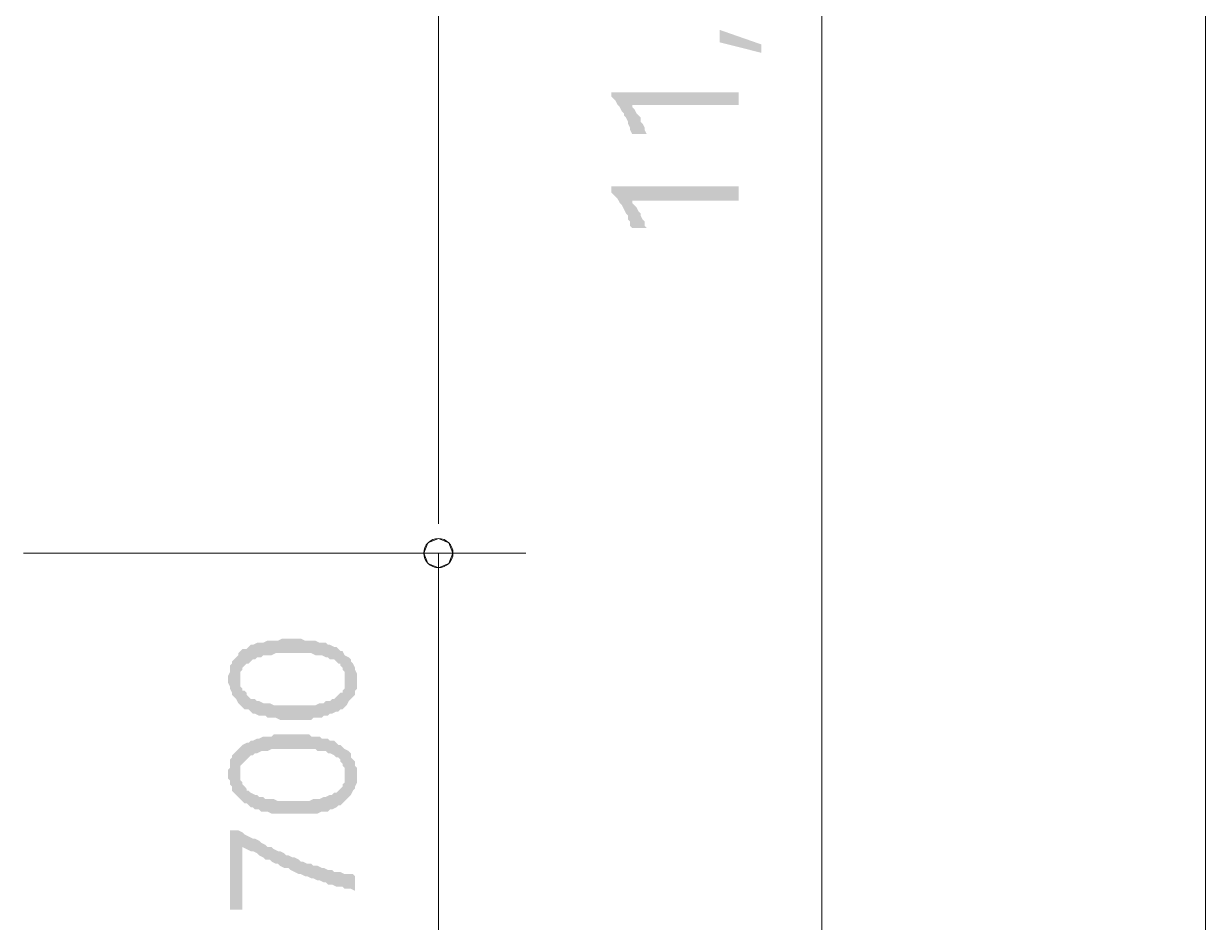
# Model space of a CAD drawing. Header units: millimetres. Extents: x -2246 to 101218, y 0 to 66109.
# Drawn here: x 94768 to 100774, y 26635 to 31202 of the extents above; entities that cross this region are included whole.
import ezdxf

# ---------------------------------------------------------------- set-up
doc = ezdxf.new("R2010")
doc.units = ezdxf.units.MM
doc.layers.add('PDF_솔리드 채우기', color=7, linetype='Continuous')
doc.layers.add('PDF_형상', color=7, linetype='Continuous')

msp = doc.modelspace()

# ---------------------------------------------------------------- hatches: boundary and pattern name
at = {"layer": 'PDF_솔리드 채우기', "transparency": 33554559}
for points in [[(97754.8, 30852), (97754.8, 30830.9), (97765.4, 30820.3), (97776, 30809.7), (97786.5, 30788.5), (97797.1, 30777.9), (97807.7, 30756.7), (97818.3, 30746.1), (97818.3, 30735.5), (97828.9, 30724.9), (97839.5, 30703.8), (97839.5, 30693.2), (97850.1, 30672), (97850.1, 30661.4), (97860.7, 30788.5), (98400.9, 30788.5), (98400.9, 30852)], [(97850.1, 30661.4), (97860.7, 30640.2), (97934.8, 30640.2), (97934.8, 30640.2), (97924.2, 30661.4), (97924.2, 30672), (97913.6, 30693.2), (97903.1, 30703.8), (97903.1, 30724.9), (97892.5, 30735.5), (97881.9, 30746.1), (97871.3, 30767.3), (97860.7, 30777.9), (97860.7, 30788.5)], [(97754.8, 30375.4), (97754.8, 30343.6), (97765.4, 30333), (97776, 30322.4), (97786.5, 30311.8), (97797.1, 30290.7), (97807.7, 30280.1), (97818.3, 30258.9), (97818.3, 30258.9), (97828.9, 30237.7), (97839.5, 30227.1), (97839.5, 30205.9), (97850.1, 30195.3), (97850.1, 30174.1), (97860.7, 30301.3), (98400.9, 30301.3), (98400.9, 30375.4)], [(97850.1, 30174.1), (97860.7, 30163.6), (97934.8, 30163.6), (97934.8, 30163.6), (97924.2, 30174.1), (97924.2, 30195.3), (97913.6, 30205.9), (97903.1, 30227.1), (97903.1, 30237.7), (97892.5, 30248.3), (97881.9, 30269.5), (97871.3, 30280.1), (97860.7, 30290.7), (97860.7, 30301.3)], [(95805.8, 27875.7), (95805.8, 27875.7), (95805.8, 27854.5), (95816.4, 27833.3), (95816.4, 27822.7), (95827, 27801.5), (95827, 27790.9), (95837.6, 27780.3), (95848.2, 27769.7), (95858.8, 27748.6), (95869.4, 27738), (95869.4, 27875.7), (95869.4, 27875.7), (95869.4, 27886.2), (95869.4, 27896.8), (95869.4, 27907.4), (95880, 27918), (95880, 27928.6), (95890.6, 27939.2), (95901.1, 27949.8), (95911.7, 27949.8), (95922.3, 27960.4), (95932.9, 27971), (95943.5, 27971), (95954.1, 27981.6), (95975.3, 27981.6), (95985.9, 27992.2), (96007.1, 27992.2), (96028.2, 27992.2), (96049.4, 28002.8), (96070.6, 28002.8), (96091.8, 28002.8), (96113, 28002.8), (96144.8, 28002.8), (96155.4, 28002.8), (96187.1, 28002.8), (96208.3, 28002.8), (96229.5, 28002.8), (96250.7, 27992.2), (96261.3, 27992.2), (96282.5, 27992.2), (96303.6, 27981.6), (96314.2, 27981.6), (96324.8, 27971), (96346, 27971), (96356.6, 27960.4), (96367.2, 27949.8), (96377.8, 27949.8), (96377.8, 27939.2), (96388.4, 27928.6), (96388.4, 27918), (96399, 27907.4), (96399, 27896.8), (96399, 27886.2), (96399, 27865.1), (96399, 27992.2), (96388.4, 28013.4), (96377.8, 28013.4), (96367.2, 28023.9), (96356.6, 28034.5), (96346, 28034.5), (96324.8, 28045.1), (96314.2, 28045.1), (96303.6, 28055.7), (96282.5, 28055.7), (96271.9, 28055.7), (96250.7, 28066.3), (96229.5, 28066.3), (96218.9, 28066.3), (96197.7, 28066.3), (96176.5, 28076.9), (96155.4, 28076.9), (96134.2, 28076.9), (96134.2, 28076.9), (96113, 28076.9), (96081.2, 28076.9), (96060, 28066.3), (96038.8, 28066.3), (96028.2, 28066.3), (96007.1, 28066.3), (95985.9, 28055.7), (95964.7, 28055.7), (95954.1, 28055.7), (95932.9, 28045.1), (95922.3, 28045.1), (95911.7, 28034.5), (95901.1, 28023.9), (95880, 28023.9), (95869.4, 28013.4), (95858.8, 28002.8), (95858.8, 27992.2), (95848.2, 27981.6), (95837.6, 27971), (95827, 27960.4), (95827, 27949.8), (95816.4, 27939.2), (95816.4, 27928.6), (95816.4, 27918), (95816.4, 27907.4), (95805.8, 27886.2)], [(95805.8, 27875.7), (95805.8, 27875.7), (95805.8, 27854.5), (95816.4, 27833.3), (95816.4, 27822.7), (95827, 27801.5), (95827, 27790.9), (95837.6, 27780.3), (95848.2, 27769.7), (95858.8, 27748.6), (95869.4, 27738), (95869.4, 27875.7), (95869.4, 27875.7), (95869.4, 27886.2), (95869.4, 27896.8), (95869.4, 27907.4), (95880, 27918), (95880, 27928.6), (95890.6, 27939.2), (95901.1, 27949.8), (95911.7, 27949.8), (95922.3, 27960.4), (95932.9, 27971), (95943.5, 27971), (95954.1, 27981.6), (95975.3, 27981.6), (95985.9, 27992.2), (96007.1, 27992.2), (96028.2, 27992.2), (96049.4, 28002.8), (96070.6, 28002.8), (96091.8, 28002.8), (96113, 28002.8), (96144.8, 28002.8), (96155.4, 28002.8), (96187.1, 28002.8), (96208.3, 28002.8), (96229.5, 28002.8), (96250.7, 27992.2), (96261.3, 27992.2), (96282.5, 27992.2), (96303.6, 27981.6), (96314.2, 27981.6), (96324.8, 27971), (96346, 27971), (96356.6, 27960.4), (96367.2, 27949.8), (96377.8, 27949.8), (96377.8, 27939.2), (96388.4, 27928.6), (96388.4, 27918), (96399, 27907.4), (96399, 27896.8), (96399, 27886.2), (96399, 27865.1), (96399, 27992.2), (96388.4, 28013.4), (96377.8, 28013.4), (96367.2, 28023.9), (96356.6, 28034.5), (96346, 28034.5), (96324.8, 28045.1), (96314.2, 28045.1), (96303.6, 28055.7), (96282.5, 28055.7), (96271.9, 28055.7), (96250.7, 28066.3), (96229.5, 28066.3), (96218.9, 28066.3), (96197.7, 28066.3), (96176.5, 28076.9), (96155.4, 28076.9), (96134.2, 28076.9), (96134.2, 28076.9), (96113, 28076.9), (96081.2, 28076.9), (96060, 28066.3), (96038.8, 28066.3), (96028.2, 28066.3), (96007.1, 28066.3), (95985.9, 28055.7), (95964.7, 28055.7), (95954.1, 28055.7), (95932.9, 28045.1), (95922.3, 28045.1), (95911.7, 28034.5), (95901.1, 28023.9), (95880, 28023.9), (95869.4, 28013.4), (95858.8, 28002.8), (95858.8, 27992.2), (95848.2, 27981.6), (95837.6, 27971), (95827, 27960.4), (95827, 27949.8), (95816.4, 27939.2), (95816.4, 27928.6), (95816.4, 27918), (95816.4, 27907.4), (95805.8, 27886.2)], [(95869.4, 27738), (95880, 27727.4), (95890.6, 27716.8), (95901.1, 27716.8), (95911.7, 27716.8), (95922.3, 27706.2), (95932.9, 27695.6), (95943.5, 27695.6), (95964.7, 27685), (95975.3, 27685), (95996.5, 27685), (96007.1, 27674.4), (96028.2, 27674.4), (96049.4, 27674.4), (96070.6, 27663.8), (96081.2, 27663.8), (96102.4, 27663.8), (96123.6, 27663.8), (96144.8, 27663.8), (96165.9, 27663.8), (96187.1, 27663.8), (96208.3, 27663.8), (96229.5, 27663.8), (96240.1, 27674.4), (96261.3, 27674.4), (96282.5, 27674.4), (96293, 27685), (96314.2, 27685), (96324.8, 27695.6), (96335.4, 27695.6), (96356.6, 27706.2), (96367.2, 27706.2), (96377.8, 27716.8), (96388.4, 27716.8), (96399, 27727.4), (96409.6, 27738), (96420.2, 27759.1), (96430.8, 27769.7), (96441.3, 27780.3), (96451.9, 27790.9), (96451.9, 27812.1), (96462.5, 27822.7), (96462.5, 27843.9), (96462.5, 27865.1), (96462.5, 27865.1), (96462.5, 27886.2), (96462.5, 27896.8), (96451.9, 27918), (96451.9, 27928.6), (96441.3, 27949.8), (96430.8, 27960.4), (96430.8, 27971), (96420.2, 27981.6), (96399, 27992.2), (96399, 27865.1), (96399, 27865.1), (96399, 27854.5), (96399, 27833.3), (96399, 27822.7), (96388.4, 27812.1), (96388.4, 27801.5), (96377.8, 27801.5), (96367.2, 27790.9), (96356.6, 27780.3), (96346, 27769.7), (96335.4, 27769.7), (96324.8, 27759.1), (96303.6, 27759.1), (96293, 27748.6), (96271.9, 27748.6), (96250.7, 27738), (96240.1, 27738), (96218.9, 27738), (96197.7, 27738), (96165.9, 27738), (96144.8, 27738), (96123.6, 27738), (96102.4, 27738), (96081.2, 27738), (96060, 27738), (96038.8, 27738), (96017.7, 27748.6), (95996.5, 27748.6), (95985.9, 27748.6), (95964.7, 27759.1), (95954.1, 27759.1), (95943.5, 27769.7), (95922.3, 27769.7), (95911.7, 27780.3), (95901.1, 27790.9), (95901.1, 27801.5), (95890.6, 27812.1), (95880, 27812.1), (95880, 27822.7), (95869.4, 27833.3), (95869.4, 27843.9), (95869.4, 27865.1), (95869.4, 27875.7)], [(95869.4, 27738), (95880, 27727.4), (95890.6, 27716.8), (95901.1, 27716.8), (95911.7, 27716.8), (95922.3, 27706.2), (95932.9, 27695.6), (95943.5, 27695.6), (95964.7, 27685), (95975.3, 27685), (95996.5, 27685), (96007.1, 27674.4), (96028.2, 27674.4), (96049.4, 27674.4), (96070.6, 27663.8), (96081.2, 27663.8), (96102.4, 27663.8), (96123.6, 27663.8), (96144.8, 27663.8), (96165.9, 27663.8), (96187.1, 27663.8), (96208.3, 27663.8), (96229.5, 27663.8), (96240.1, 27674.4), (96261.3, 27674.4), (96282.5, 27674.4), (96293, 27685), (96314.2, 27685), (96324.8, 27695.6), (96335.4, 27695.6), (96356.6, 27706.2), (96367.2, 27706.2), (96377.8, 27716.8), (96388.4, 27716.8), (96399, 27727.4), (96409.6, 27738), (96420.2, 27759.1), (96430.8, 27769.7), (96441.3, 27780.3), (96451.9, 27790.9), (96451.9, 27812.1), (96462.5, 27822.7), (96462.5, 27843.9), (96462.5, 27865.1), (96462.5, 27865.1), (96462.5, 27886.2), (96462.5, 27896.8), (96451.9, 27918), (96451.9, 27928.6), (96441.3, 27949.8), (96430.8, 27960.4), (96430.8, 27971), (96420.2, 27981.6), (96399, 27992.2), (96399, 27865.1), (96399, 27865.1), (96399, 27854.5), (96399, 27833.3), (96399, 27822.7), (96388.4, 27812.1), (96388.4, 27801.5), (96377.8, 27801.5), (96367.2, 27790.9), (96356.6, 27780.3), (96346, 27769.7), (96335.4, 27769.7), (96324.8, 27759.1), (96303.6, 27759.1), (96293, 27748.6), (96271.9, 27748.6), (96250.7, 27738), (96240.1, 27738), (96218.9, 27738), (96197.7, 27738), (96165.9, 27738), (96144.8, 27738), (96123.6, 27738), (96102.4, 27738), (96081.2, 27738), (96060, 27738), (96038.8, 27738), (96017.7, 27748.6), (95996.5, 27748.6), (95985.9, 27748.6), (95964.7, 27759.1), (95954.1, 27759.1), (95943.5, 27769.7), (95922.3, 27769.7), (95911.7, 27780.3), (95901.1, 27790.9), (95901.1, 27801.5), (95890.6, 27812.1), (95880, 27812.1), (95880, 27822.7), (95869.4, 27833.3), (95869.4, 27843.9), (95869.4, 27865.1), (95869.4, 27875.7)], [(95805.8, 27388.4), (95805.8, 27388.4), (95805.8, 27367.2), (95816.4, 27356.6), (95816.4, 27335.5), (95827, 27324.9), (95827, 27303.7), (95837.6, 27293.1), (95848.2, 27282.5), (95858.8, 27271.9), (95869.4, 27261.3), (95869.4, 27388.4), (95869.4, 27388.4), (95869.4, 27399), (95869.4, 27420.2), (95869.4, 27430.8), (95880, 27441.4), (95880, 27441.4), (95890.6, 27452), (95901.1, 27462.6), (95911.7, 27473.2), (95922.3, 27483.7), (95932.9, 27483.7), (95943.5, 27494.3), (95954.1, 27494.3), (95975.3, 27504.9), (95985.9, 27504.9), (96007.1, 27504.9), (96028.2, 27515.5), (96049.4, 27515.5), (96070.6, 27515.5), (96091.8, 27515.5), (96113, 27515.5), (96144.8, 27515.5), (96155.4, 27515.5), (96187.1, 27515.5), (96208.3, 27515.5), (96229.5, 27515.5), (96250.7, 27515.5), (96261.3, 27504.9), (96282.5, 27504.9), (96303.6, 27504.9), (96314.2, 27494.3), (96324.8, 27494.3), (96346, 27483.7), (96356.6, 27473.2), (96367.2, 27473.2), (96377.8, 27462.6), (96377.8, 27452), (96388.4, 27441.4), (96388.4, 27430.8), (96399, 27420.2), (96399, 27409.6), (96399, 27399), (96399, 27388.4), (96399, 27515.5), (96388.4, 27526.1), (96377.8, 27536.7), (96367.2, 27536.7), (96356.6, 27547.3), (96346, 27557.9), (96324.8, 27557.9), (96314.2, 27568.5), (96303.6, 27568.5), (96282.5, 27568.5), (96271.9, 27579.1), (96250.7, 27579.1), (96229.5, 27579.1), (96218.9, 27589.7), (96197.7, 27589.7), (96176.5, 27589.7), (96155.4, 27589.7), (96134.2, 27589.7), (96134.2, 27589.7), (96113, 27589.7), (96081.2, 27589.7), (96060, 27589.7), (96038.8, 27589.7), (96028.2, 27579.1), (96007.1, 27579.1), (95985.9, 27579.1), (95964.7, 27568.5), (95954.1, 27568.5), (95932.9, 27557.9), (95922.3, 27557.9), (95911.7, 27547.3), (95901.1, 27547.3), (95880, 27536.7), (95869.4, 27526.1), (95858.8, 27515.5), (95858.8, 27515.5), (95848.2, 27504.9), (95837.6, 27494.3), (95827, 27483.7), (95827, 27473.2), (95816.4, 27462.6), (95816.4, 27452), (95816.4, 27430.8), (95816.4, 27420.2), (95805.8, 27409.6)], [(95805.8, 27388.4), (95805.8, 27388.4), (95805.8, 27367.2), (95816.4, 27356.6), (95816.4, 27335.5), (95827, 27324.9), (95827, 27303.7), (95837.6, 27293.1), (95848.2, 27282.5), (95858.8, 27271.9), (95869.4, 27261.3), (95869.4, 27388.4), (95869.4, 27388.4), (95869.4, 27399), (95869.4, 27420.2), (95869.4, 27430.8), (95880, 27441.4), (95880, 27441.4), (95890.6, 27452), (95901.1, 27462.6), (95911.7, 27473.2), (95922.3, 27483.7), (95932.9, 27483.7), (95943.5, 27494.3), (95954.1, 27494.3), (95975.3, 27504.9), (95985.9, 27504.9), (96007.1, 27504.9), (96028.2, 27515.5), (96049.4, 27515.5), (96070.6, 27515.5), (96091.8, 27515.5), (96113, 27515.5), (96144.8, 27515.5), (96155.4, 27515.5), (96187.1, 27515.5), (96208.3, 27515.5), (96229.5, 27515.5), (96250.7, 27515.5), (96261.3, 27504.9), (96282.5, 27504.9), (96303.6, 27504.9), (96314.2, 27494.3), (96324.8, 27494.3), (96346, 27483.7), (96356.6, 27473.2), (96367.2, 27473.2), (96377.8, 27462.6), (96377.8, 27452), (96388.4, 27441.4), (96388.4, 27430.8), (96399, 27420.2), (96399, 27409.6), (96399, 27399), (96399, 27388.4), (96399, 27515.5), (96388.4, 27526.1), (96377.8, 27536.7), (96367.2, 27536.7), (96356.6, 27547.3), (96346, 27557.9), (96324.8, 27557.9), (96314.2, 27568.5), (96303.6, 27568.5), (96282.5, 27568.5), (96271.9, 27579.1), (96250.7, 27579.1), (96229.5, 27579.1), (96218.9, 27589.7), (96197.7, 27589.7), (96176.5, 27589.7), (96155.4, 27589.7), (96134.2, 27589.7), (96134.2, 27589.7), (96113, 27589.7), (96081.2, 27589.7), (96060, 27589.7), (96038.8, 27589.7), (96028.2, 27579.1), (96007.1, 27579.1), (95985.9, 27579.1), (95964.7, 27568.5), (95954.1, 27568.5), (95932.9, 27557.9), (95922.3, 27557.9), (95911.7, 27547.3), (95901.1, 27547.3), (95880, 27536.7), (95869.4, 27526.1), (95858.8, 27515.5), (95858.8, 27515.5), (95848.2, 27504.9), (95837.6, 27494.3), (95827, 27483.7), (95827, 27473.2), (95816.4, 27462.6), (95816.4, 27452), (95816.4, 27430.8), (95816.4, 27420.2), (95805.8, 27409.6)], [(95869.4, 27261.3), (95880, 27250.7), (95890.6, 27240.1), (95901.1, 27240.1), (95911.7, 27229.5), (95922.3, 27218.9), (95932.9, 27218.9), (95943.5, 27208.4), (95964.7, 27208.4), (95975.3, 27197.8), (95996.5, 27197.8), (96007.1, 27197.8), (96028.2, 27187.2), (96049.4, 27187.2), (96070.6, 27187.2), (96081.2, 27187.2), (96102.4, 27187.2), (96123.6, 27187.2), (96144.8, 27187.2), (96165.9, 27187.2), (96187.1, 27187.2), (96208.3, 27187.2), (96229.5, 27187.2), (96240.1, 27187.2), (96261.3, 27187.2), (96282.5, 27197.8), (96293, 27197.8), (96314.2, 27197.8), (96324.8, 27208.4), (96335.4, 27208.4), (96356.6, 27218.9), (96367.2, 27229.5), (96377.8, 27229.5), (96388.4, 27240.1), (96399, 27250.7), (96409.6, 27261.3), (96420.2, 27271.9), (96430.8, 27282.5), (96441.3, 27303.7), (96451.9, 27314.3), (96451.9, 27324.9), (96462.5, 27346), (96462.5, 27356.6), (96462.5, 27377.8), (96462.5, 27377.8), (96462.5, 27399), (96462.5, 27420.2), (96451.9, 27430.8), (96451.9, 27452), (96441.3, 27462.6), (96430.8, 27473.2), (96430.8, 27494.3), (96420.2, 27504.9), (96399, 27515.5), (96399, 27388.4), (96399, 27377.8), (96399, 27367.2), (96399, 27356.6), (96399, 27346), (96388.4, 27335.5), (96388.4, 27324.9), (96377.8, 27314.3), (96367.2, 27303.7), (96356.6, 27293.1), (96346, 27293.1), (96335.4, 27282.5), (96324.8, 27282.5), (96303.6, 27271.9), (96293, 27271.9), (96271.9, 27261.3), (96250.7, 27261.3), (96240.1, 27261.3), (96218.9, 27250.7), (96197.7, 27250.7), (96165.9, 27250.7), (96144.8, 27250.7), (96123.6, 27250.7), (96102.4, 27250.7), (96081.2, 27250.7), (96060, 27250.7), (96038.8, 27261.3), (96017.7, 27261.3), (95996.5, 27261.3), (95985.9, 27271.9), (95964.7, 27271.9), (95954.1, 27282.5), (95943.5, 27282.5), (95922.3, 27293.1), (95911.7, 27303.7), (95901.1, 27303.7), (95901.1, 27314.3), (95890.6, 27324.9), (95880, 27335.5), (95880, 27346), (95869.4, 27356.6), (95869.4, 27367.2), (95869.4, 27377.8), (95869.4, 27388.4)], [(95869.4, 27261.3), (95880, 27250.7), (95890.6, 27240.1), (95901.1, 27240.1), (95911.7, 27229.5), (95922.3, 27218.9), (95932.9, 27218.9), (95943.5, 27208.4), (95964.7, 27208.4), (95975.3, 27197.8), (95996.5, 27197.8), (96007.1, 27197.8), (96028.2, 27187.2), (96049.4, 27187.2), (96070.6, 27187.2), (96081.2, 27187.2), (96102.4, 27187.2), (96123.6, 27187.2), (96144.8, 27187.2), (96165.9, 27187.2), (96187.1, 27187.2), (96208.3, 27187.2), (96229.5, 27187.2), (96240.1, 27187.2), (96261.3, 27187.2), (96282.5, 27197.8), (96293, 27197.8), (96314.2, 27197.8), (96324.8, 27208.4), (96335.4, 27208.4), (96356.6, 27218.9), (96367.2, 27229.5), (96377.8, 27229.5), (96388.4, 27240.1), (96399, 27250.7), (96409.6, 27261.3), (96420.2, 27271.9), (96430.8, 27282.5), (96441.3, 27303.7), (96451.9, 27314.3), (96451.9, 27324.9), (96462.5, 27346), (96462.5, 27356.6), (96462.5, 27377.8), (96462.5, 27377.8), (96462.5, 27399), (96462.5, 27420.2), (96451.9, 27430.8), (96451.9, 27452), (96441.3, 27462.6), (96430.8, 27473.2), (96430.8, 27494.3), (96420.2, 27504.9), (96399, 27515.5), (96399, 27388.4), (96399, 27377.8), (96399, 27367.2), (96399, 27356.6), (96399, 27346), (96388.4, 27335.5), (96388.4, 27324.9), (96377.8, 27314.3), (96367.2, 27303.7), (96356.6, 27293.1), (96346, 27293.1), (96335.4, 27282.5), (96324.8, 27282.5), (96303.6, 27271.9), (96293, 27271.9), (96271.9, 27261.3), (96250.7, 27261.3), (96240.1, 27261.3), (96218.9, 27250.7), (96197.7, 27250.7), (96165.9, 27250.7), (96144.8, 27250.7), (96123.6, 27250.7), (96102.4, 27250.7), (96081.2, 27250.7), (96060, 27250.7), (96038.8, 27261.3), (96017.7, 27261.3), (95996.5, 27261.3), (95985.9, 27271.9), (95964.7, 27271.9), (95954.1, 27282.5), (95943.5, 27282.5), (95922.3, 27293.1), (95911.7, 27303.7), (95901.1, 27303.7), (95901.1, 27314.3), (95890.6, 27324.9), (95880, 27335.5), (95880, 27346), (95869.4, 27356.6), (95869.4, 27367.2), (95869.4, 27377.8), (95869.4, 27388.4)], [(95816.4, 27102.4), (95816.4, 26699.9), (95880, 26699.9), (95880, 27017.7), (95880, 27017.7), (95901.1, 27007.1), (95922.3, 26996.5), (95932.9, 26996.5), (95954.1, 26985.9), (95964.7, 26975.3), (95985.9, 26964.7), (95996.5, 26954.1), (96017.7, 26954.1), (96028.2, 26943.5), (96049.4, 26933), (96060, 26933), (96070.6, 26922.4), (96091.8, 26911.8), (96102.4, 26911.8), (96113, 26911.8), (96123.6, 26901.2), (96144.8, 26890.6), (96165.9, 26880), (96176.5, 26880), (96197.7, 26869.4), (96208.3, 26869.4), (96229.5, 26858.8), (96240.1, 26858.8), (96261.3, 26848.2), (96271.9, 26848.2), (96293, 26837.6), (96303.6, 26837.6), (96314.2, 26827), (96335.4, 26827), (96356.6, 26816.4), (96367.2, 26816.4), (96388.4, 26816.4), (96399, 26805.9), (96420.2, 26805.9), (96430.8, 26805.9), (96451.9, 26795.3), (96451.9, 26869.4), (96441.3, 26880), (96430.8, 26880), (96409.6, 26880), (96399, 26880), (96377.8, 26890.6), (96367.2, 26890.6), (96346, 26890.6), (96335.4, 26901.2), (96314.2, 26901.2), (96293, 26911.8), (96282.5, 26911.8), (96261.3, 26922.4), (96240.1, 26922.4), (96229.5, 26933), (96208.3, 26933), (96187.1, 26943.5), (96176.5, 26943.5), (96165.9, 26954.1), (96144.8, 26964.7), (96134.2, 26964.7), (96113, 26975.3), (96102.4, 26975.3), (96091.8, 26985.9), (96070.6, 26996.5), (96060, 26996.5), (96038.8, 27007.1), (96028.2, 27017.7), (96007.1, 27017.7), (95996.5, 27028.3), (95975.3, 27038.9), (95964.7, 27049.5), (95943.5, 27060.1), (95932.9, 27060.1), (95911.7, 27070.7), (95890.6, 27081.2), (95880, 27091.8), (95858.8, 27102.4)], [(95816.4, 27102.4), (95816.4, 26699.9), (95880, 26699.9), (95880, 27017.7), (95880, 27017.7), (95901.1, 27007.1), (95922.3, 26996.5), (95932.9, 26996.5), (95954.1, 26985.9), (95964.7, 26975.3), (95985.9, 26964.7), (95996.5, 26954.1), (96017.7, 26954.1), (96028.2, 26943.5), (96049.4, 26933), (96060, 26933), (96070.6, 26922.4), (96091.8, 26911.8), (96102.4, 26911.8), (96113, 26911.8), (96123.6, 26901.2), (96144.8, 26890.6), (96165.9, 26880), (96176.5, 26880), (96197.7, 26869.4), (96208.3, 26869.4), (96229.5, 26858.8), (96240.1, 26858.8), (96261.3, 26848.2), (96271.9, 26848.2), (96293, 26837.6), (96303.6, 26837.6), (96314.2, 26827), (96335.4, 26827), (96356.6, 26816.4), (96367.2, 26816.4), (96388.4, 26816.4), (96399, 26805.9), (96420.2, 26805.9), (96430.8, 26805.9), (96451.9, 26795.3), (96451.9, 26869.4), (96441.3, 26880), (96430.8, 26880), (96409.6, 26880), (96399, 26880), (96377.8, 26890.6), (96367.2, 26890.6), (96346, 26890.6), (96335.4, 26901.2), (96314.2, 26901.2), (96293, 26911.8), (96282.5, 26911.8), (96261.3, 26922.4), (96240.1, 26922.4), (96229.5, 26933), (96208.3, 26933), (96187.1, 26943.5), (96176.5, 26943.5), (96165.9, 26954.1), (96144.8, 26964.7), (96134.2, 26964.7), (96113, 26975.3), (96102.4, 26975.3), (96091.8, 26985.9), (96070.6, 26996.5), (96060, 26996.5), (96038.8, 27007.1), (96028.2, 27017.7), (96007.1, 27017.7), (95996.5, 27028.3), (95975.3, 27038.9), (95964.7, 27049.5), (95943.5, 27060.1), (95932.9, 27060.1), (95911.7, 27070.7), (95890.6, 27081.2), (95880, 27091.8), (95858.8, 27102.4)]]:
    msp.add_hatch(color=256, dxfattribs=at).paths.add_polyline_path(points)

# ---------------------------------------------------------------- linework, layer by layer
at = {"layer": 'PDF_솔리드 채우기', "lineweight": 5, "transparency": 33554559}
msp.add_solid([(98305.6, 31169.8), (98517.4, 31095.7), (98305.6, 31106.3), (98517.4, 31053.3)], dxfattribs=at)
at = {"layer": 'PDF_형상', "lineweight": 5}
for points in [[(100773.5, 16955.2), (100773.5, 17103.5), (100773.5, 48911.6), (100773.5, 48615)], [(98824.6, 25958.5), (98824.6, 26106.8), (98824.6, 36910.7), (98824.6, 37059)]]:
    msp.add_lwpolyline(points, dxfattribs=at)
for points in [[(96875.6, 36910.7), (96875.6, 28807.8), (96875.6, 29114.9), (96875.6, 28807.8)], [(96875.6, 28807.8), (96875.6, 28659.5)], [(96875.6, 28807.8), (96875.6, 28659.5)], [(96875.6, 28585.3), (96822.7, 28564.1), (96801.5, 28511.2), (96822.7, 28458.2), (96875.6, 28437), (96928.6, 28458.2), (96949.8, 28511.2), (96928.6, 28564.1)], [(96875.6, 28585.3), (96822.7, 28564.1), (96801.5, 28511.2), (96822.7, 28458.2), (96875.6, 28437), (96928.6, 28458.2), (96949.8, 28511.2), (96928.6, 28564.1)], [(97320.5, 28511.2), (94767.8, 28511.2)], [(97320.5, 28511.2), (94767.8, 28511.2)], [(96875.6, 28511.2), (96875.6, 25810.2)]]:
    msp.add_lwpolyline(points, close=True, dxfattribs=at)
msp.add_circle((96875.6, 28511.2), 74.1, dxfattribs=at)

doc.saveas('drawing.dxf')
